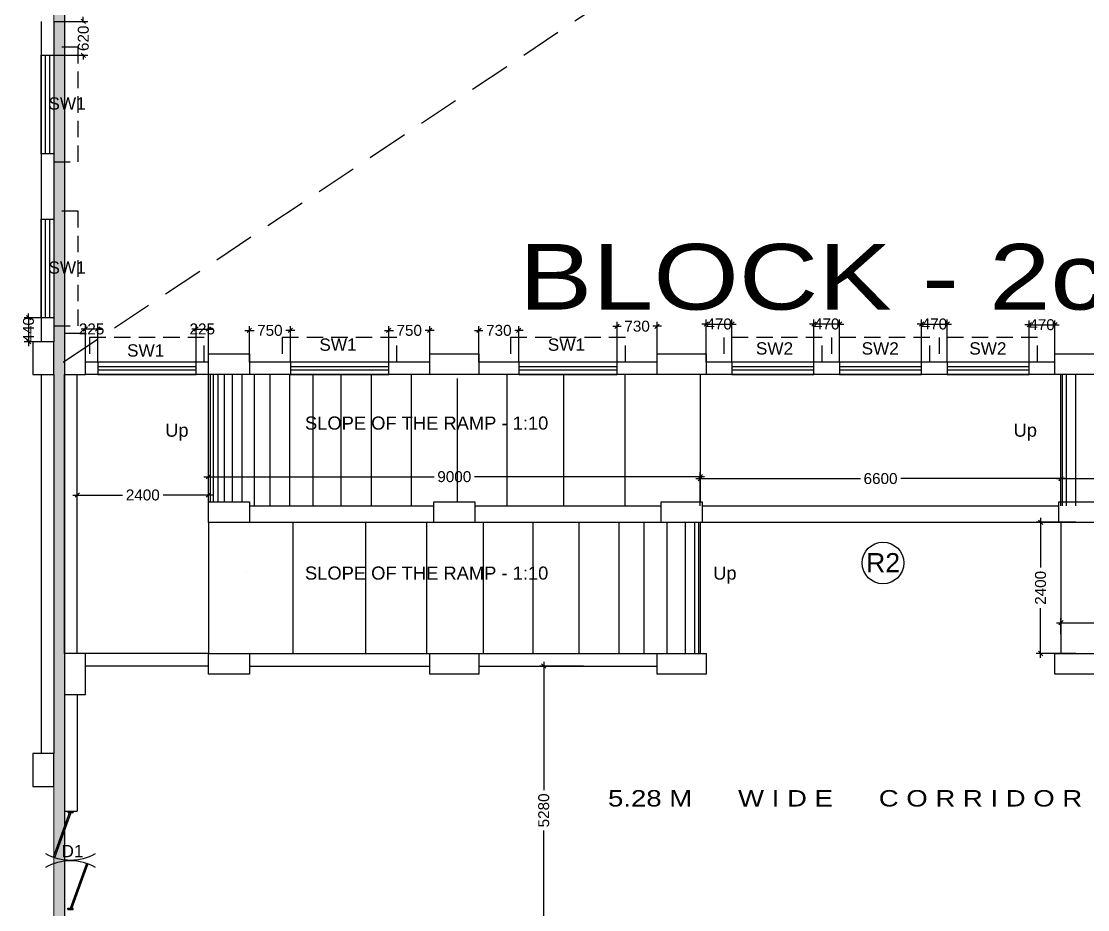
# Model space of a CAD drawing. Extents: x 7620542 to 7843793, y -6476226 to -6093835.
# Drawn here: x 7685696 to 7705209, y -6402265 to -6386020 of the extents above; entities that cross this region are included whole.
import ezdxf
from ezdxf.enums import TextEntityAlignment as Align

# ---------------------------------------------------------------- set-up
doc = ezdxf.new("R2010")
doc.units = 0
doc.header["$LTSCALE"] = 600
doc.header["$MEASUREMENT"] = 0
doc.header["$PDMODE"] = 35
for name, pattern in [('DASHED', [0.75, 0.5, -0.25]), ('HIDDEN', [0.375, 0.25, -0.125]), ('HIDDEN2', [0.1875, 0.125, -0.0625])]:
    doc.linetypes.add(name, pattern=pattern)
doc.layers.get('0').update_dxf_attribs({"linetype": 'CONTINUOUS'})
doc.layers.get('Defpoints').update_dxf_attribs({"linetype": 'CONTINUOUS'})
for name, color, linetype in [('BLOCKS-PROP', 2, 'CONTINUOUS'), ('chajja', 7, 'CONTINUOUS'), ('DOOR', 32, 'CONTINUOUS'), ('Duct', 8, 'CONTINUOUS'), ('Exp.Joint', 104, 'CONTINUOUS'), ('joinery', 7, 'CONTINUOUS'), ('LA-column', 3, 'CONTINUOUS'), ('Railing', 21, 'CONTINUOUS'), ('Stairscase', 7, 'CONTINUOUS'), ('STEPS', 7, 'CONTINUOUS'), ('T Wall', 8, 'CONTINUOUS'), ('TXT', 6, 'CONTINUOUS'), ('Walls', 7, 'CONTINUOUS'), ('WIN', 151, 'CONTINUOUS'), ('Working Dim', 5, 'CONTINUOUS')]:
    doc.layers.add(name, color=color, linetype=linetype)
doc.styles.add('ari', font='arial.ttf')
doc.styles.add('ARIAL', font='arial.ttf')
doc.dimstyles.new('int. dim', dxfattribs={"dimtxt": 450, "dimasz": 80, "dimexe": 80, "dimexo": 0, "dimgap": 70, "dimtad": 0, "dimdec": 0, "dimzin": 12, "dimdsep": 46, "dimtxsty": 'ari', "dimblk": 'OBLIQUE', "dimcen": 2, "dimdle": 80, "dimclrd": 256, "dimclre": 256, "dimclrt": 6, "dimadec": 0, "dimazin": 0, "dimtfac": 1, "dimtdec": 0, "dimtix": 1, "dimtmove": 2, "dimatfit": 3, "dimfxl": 1, "dimtolj": 1, "dimtzin": 0, "dimlwd": -1, "dimlwe": -1, "dimarcsym": 0})

# ---------------------------------------------------------------- blocks, each defined once
blk = doc.blocks.new('_Oblique')
at = {"color": 0, "linetype": 'ByBlock', "lineweight": -2}
blk.add_line((-0.5, -0.5), (0.5, 0.5), dxfattribs=at)
blk = doc.blocks.new('*D444')
at = {"layer": 'Defpoints', "color": 0, "transparency": 16777216}
for p in [(7686289, -6386020, 8), (7686289, -6386640, 0), (7686831, -6386640)]:
    blk.add_point(p, dxfattribs=at)
at = {"layer": 'Working Dim', "transparency": 16777216}
for p, q in [((7686289, -6386020), (7686911, -6386020)), ((7686831, -6386020), (7686831, -6385940)), ((7686831, -6386020), (7686831, -6386039)), ((7686289, -6386640), (7686911, -6386640)), ((7686831, -6386640), (7686831, -6386621)), ((7686831, -6386640), (7686831, -6386720))]:
    blk.add_line(p, q, dxfattribs=at)
at = {"layer": 'Working Dim', "transparency": 16777216, "xscale": 80, "yscale": 80, "zscale": 80}
for p, rotation in [((7686831, -6386020), 270), ((7686831, -6386640), 90)]:
    blk.add_blockref('_Oblique', p, dxfattribs=dict(at, rotation=rotation))
at = {"layer": 'Working Dim', "color": 6, "transparency": 16777216, "insert": (7686831, -6386330), "char_height": 200, "attachment_point": 5, "rotation": 90, "style": 'ari'}
blk.add_mtext('\\A1;620', dxfattribs=at)
blk = doc.blocks.new('*D894')
at = {"layer": 'Defpoints', "color": 0, "transparency": 16777216}
for p in [(7695256, -6397810), (7695984, -6397810, -2), (7695984, -6403090, -2)]:
    blk.add_point(p, dxfattribs=at)
at = {"layer": 'Working Dim', "transparency": 16777216}
for p, q in [((7695256, -6397730), (7695256, -6400081)), ((7695984, -6397810), (7695176, -6397810)), ((7695256, -6403170), (7695256, -6400818)), ((7695984, -6403090), (7695176, -6403090))]:
    blk.add_line(p, q, dxfattribs=at)
at = {"layer": 'Working Dim', "transparency": 16777216, "xscale": 80, "yscale": 80, "zscale": 80}
for p, rotation in [((7695256, -6397810), 90), ((7695256, -6403090), 270)]:
    blk.add_blockref('_Oblique', p, dxfattribs=dict(at, rotation=rotation))
at = {"layer": 'Working Dim', "color": 6, "transparency": 16777216, "insert": (7695256, -6400450), "char_height": 200, "attachment_point": 5, "rotation": 90, "style": 'ari'}
blk.add_mtext('\\A1;5280', dxfattribs=at)
blk = doc.blocks.new('*D896')
at = {"layer": 'Defpoints', "color": 0, "transparency": 16777216}
for p in [(7686059, -6391440, 0), (7685828, -6391880), (7686059, -6391880, 8)]:
    blk.add_point(p, dxfattribs=at)
at = {"layer": 'Working Dim', "transparency": 16777216}
for p, q in [((7685828, -6391440), (7685828, -6391360)), ((7686059, -6391440), (7685748, -6391440)), ((7685828, -6391440), (7685828, -6391880)), ((7686059, -6391880), (7685748, -6391880)), ((7685828, -6391880), (7685828, -6391960))]:
    blk.add_line(p, q, dxfattribs=at)
at = {"layer": 'Working Dim', "transparency": 16777216, "xscale": 80, "yscale": 80, "zscale": 80}
for p, rotation in [((7685828, -6391440), 270), ((7685828, -6391880), 90)]:
    blk.add_blockref('_Oblique', p, dxfattribs=dict(at, rotation=rotation))
at = {"layer": 'Working Dim', "color": 6, "transparency": 16777216, "insert": (7685828, -6391660), "char_height": 200, "attachment_point": 5, "rotation": 90, "style": 'ari'}
blk.add_mtext('\\A1;440', dxfattribs=at)
blk = doc.blocks.new('*D899')
at = {"layer": 'Defpoints', "color": 0, "transparency": 16777216}
for p in [(7704609, -6391568), (7704139, -6392250, 5), (7704609, -6392250, 1)]:
    blk.add_point(p, dxfattribs=at)
at = {"layer": 'Working Dim', "transparency": 16777216}
for p, q in [((7704139, -6392250), (7704139, -6391488)), ((7704609, -6392250), (7704609, -6391488)), ((7704139, -6391568), (7704059, -6391568)), ((7704139, -6391568), (7704609, -6391568)), ((7704609, -6391568), (7704689, -6391568))]:
    blk.add_line(p, q, dxfattribs=at)
at = {"layer": 'Working Dim', "transparency": 16777216, "xscale": 80, "yscale": 80, "zscale": 80}
blk.add_blockref('_Oblique', (7704139, -6391568), dxfattribs=at)
at = {"layer": 'Working Dim', "transparency": 16777216, "xscale": 80, "yscale": 80, "zscale": 80, "rotation": 180}
blk.add_blockref('_Oblique', (7704609, -6391568), dxfattribs=at)
at = {"layer": 'Working Dim', "color": 6, "transparency": 16777216, "insert": (7704374, -6391568), "char_height": 200, "attachment_point": 5, "style": 'ari'}
blk.add_mtext('\\A1;470', dxfattribs=at)
blk = doc.blocks.new('*D900')
at = {"layer": 'Defpoints', "color": 0, "transparency": 16777216}
for p in [(7698699, -6391555), (7698229, -6392250, 1), (7698699, -6392250, 5)]:
    blk.add_point(p, dxfattribs=at)
at = {"layer": 'Working Dim', "transparency": 16777216}
for p, q in [((7698229, -6391555), (7698149, -6391555)), ((7698229, -6392250), (7698229, -6391475)), ((7698229, -6391555), (7698699, -6391555)), ((7698699, -6392250), (7698699, -6391475)), ((7698699, -6391555), (7698779, -6391555))]:
    blk.add_line(p, q, dxfattribs=at)
at = {"layer": 'Working Dim', "transparency": 16777216, "xscale": 80, "yscale": 80, "zscale": 80}
blk.add_blockref('_Oblique', (7698229, -6391555), dxfattribs=at)
at = {"layer": 'Working Dim', "transparency": 16777216, "xscale": 80, "yscale": 80, "zscale": 80, "rotation": 180}
blk.add_blockref('_Oblique', (7698699, -6391555), dxfattribs=at)
at = {"layer": 'Working Dim', "color": 6, "transparency": 16777216, "insert": (7698464, -6391555), "char_height": 200, "attachment_point": 5, "style": 'ari'}
blk.add_mtext('\\A1;470', dxfattribs=at)
blk = doc.blocks.new('*D901')
at = {"layer": 'Defpoints', "color": 0, "transparency": 16777216}
for p in [(7697329, -6391595), (7696599, -6392250, 5), (7697329, -6392250, 1)]:
    blk.add_point(p, dxfattribs=at)
at = {"layer": 'Working Dim', "transparency": 16777216}
for p, q in [((7696599, -6392250), (7696599, -6391515)), ((7697329, -6392250), (7697329, -6391515)), ((7696519, -6391595), (7696674, -6391595)), ((7697409, -6391595), (7697254, -6391595))]:
    blk.add_line(p, q, dxfattribs=at)
at = {"layer": 'Working Dim', "transparency": 16777216, "xscale": 80, "yscale": 80, "zscale": 80, "rotation": 180}
blk.add_blockref('_Oblique', (7696599, -6391595), dxfattribs=at)
at = {"layer": 'Working Dim', "transparency": 16777216, "xscale": 80, "yscale": 80, "zscale": 80}
blk.add_blockref('_Oblique', (7697329, -6391595), dxfattribs=at)
at = {"layer": 'Working Dim', "color": 6, "transparency": 16777216, "insert": (7696964, -6391595), "char_height": 200, "attachment_point": 5, "style": 'ari'}
blk.add_mtext('\\A1;730', dxfattribs=at)
blk = doc.blocks.new('*D902')
at = {"layer": 'Defpoints', "color": 0, "transparency": 16777216}
for p in [(7693169, -6391672), (7692419, -6392250, -1), (7693169, -6392250, 1)]:
    blk.add_point(p, dxfattribs=at)
at = {"layer": 'Working Dim', "transparency": 16777216}
for p, q in [((7692339, -6391672), (7692504, -6391672)), ((7692419, -6392250), (7692419, -6391592)), ((7693249, -6391672), (7693084, -6391672)), ((7693169, -6392250), (7693169, -6391592))]:
    blk.add_line(p, q, dxfattribs=at)
at = {"layer": 'Working Dim', "transparency": 16777216, "xscale": 80, "yscale": 80, "zscale": 80, "rotation": 180}
blk.add_blockref('_Oblique', (7692419, -6391672), dxfattribs=at)
at = {"layer": 'Working Dim', "transparency": 16777216, "xscale": 80, "yscale": 80, "zscale": 80}
blk.add_blockref('_Oblique', (7693169, -6391672), dxfattribs=at)
at = {"layer": 'Working Dim', "color": 6, "transparency": 16777216, "insert": (7692794, -6391672), "char_height": 200, "attachment_point": 5, "style": 'ari'}
blk.add_mtext('\\A1;750', dxfattribs=at)
blk = doc.blocks.new('*D903')
at = {"layer": 'Defpoints', "color": 0, "transparency": 16777216}
for p in [(7689119, -6391646), (7688894, -6392250, 5), (7689119, -6392250, 5)]:
    blk.add_point(p, dxfattribs=at)
at = {"layer": 'Working Dim', "transparency": 16777216}
for p, q in [((7688894, -6391646), (7688814, -6391646)), ((7688894, -6392250), (7688894, -6391566)), ((7688894, -6391646), (7689119, -6391646)), ((7689119, -6392250), (7689119, -6391566)), ((7689119, -6391646), (7689199, -6391646))]:
    blk.add_line(p, q, dxfattribs=at)
at = {"layer": 'Working Dim', "transparency": 16777216, "xscale": 80, "yscale": 80, "zscale": 80}
blk.add_blockref('_Oblique', (7688894, -6391646), dxfattribs=at)
at = {"layer": 'Working Dim', "transparency": 16777216, "xscale": 80, "yscale": 80, "zscale": 80, "rotation": 180}
blk.add_blockref('_Oblique', (7689119, -6391646), dxfattribs=at)
at = {"layer": 'Working Dim', "color": 6, "transparency": 16777216, "insert": (7689007, -6391646), "char_height": 200, "attachment_point": 5, "style": 'ari'}
blk.add_mtext('\\A1;225', dxfattribs=at)
blk = doc.blocks.new('*D904')
at = {"layer": 'Defpoints', "color": 0, "transparency": 16777216}
for p in [(7686869, -6391646), (7686869, -6392250, 5), (7687094, -6392250, 5)]:
    blk.add_point(p, dxfattribs=at)
at = {"layer": 'Working Dim', "transparency": 16777216}
for p, q in [((7686869, -6391646), (7686789, -6391646)), ((7686869, -6392250), (7686869, -6391566)), ((7687094, -6391646), (7686869, -6391646)), ((7687094, -6392250), (7687094, -6391566)), ((7687094, -6391646), (7687174, -6391646))]:
    blk.add_line(p, q, dxfattribs=at)
at = {"layer": 'Working Dim', "transparency": 16777216, "xscale": 80, "yscale": 80, "zscale": 80}
blk.add_blockref('_Oblique', (7686869, -6391646), dxfattribs=at)
at = {"layer": 'Working Dim', "transparency": 16777216, "xscale": 80, "yscale": 80, "zscale": 80, "rotation": 180}
blk.add_blockref('_Oblique', (7687094, -6391646), dxfattribs=at)
at = {"layer": 'Working Dim', "color": 6, "transparency": 16777216, "insert": (7686982, -6391646), "char_height": 200, "attachment_point": 5, "style": 'ari'}
blk.add_mtext('\\A1;225', dxfattribs=at)
blk = doc.blocks.new('*D905')
at = {"layer": 'Defpoints', "color": 0, "transparency": 16777216}
for p in [(7689869, -6391672), (7689869, -6392250, 1), (7690619, -6392250, -1)]:
    blk.add_point(p, dxfattribs=at)
at = {"layer": 'Working Dim', "transparency": 16777216}
for p, q in [((7689789, -6391672), (7689954, -6391672)), ((7689869, -6392250), (7689869, -6391592)), ((7690699, -6391672), (7690534, -6391672)), ((7690619, -6392250), (7690619, -6391592))]:
    blk.add_line(p, q, dxfattribs=at)
at = {"layer": 'Working Dim', "transparency": 16777216, "xscale": 80, "yscale": 80, "zscale": 80, "rotation": 180}
blk.add_blockref('_Oblique', (7689869, -6391672), dxfattribs=at)
at = {"layer": 'Working Dim', "transparency": 16777216, "xscale": 80, "yscale": 80, "zscale": 80}
blk.add_blockref('_Oblique', (7690619, -6391672), dxfattribs=at)
at = {"layer": 'Working Dim', "color": 6, "transparency": 16777216, "insert": (7690244, -6391672), "char_height": 200, "attachment_point": 5, "style": 'ari'}
blk.add_mtext('\\A1;750', dxfattribs=at)
blk = doc.blocks.new('*D906')
at = {"layer": 'Defpoints', "color": 0, "transparency": 16777216}
for p in [(7694069, -6391672), (7694069, -6392250, 1), (7694799, -6392250, 5)]:
    blk.add_point(p, dxfattribs=at)
at = {"layer": 'Working Dim', "transparency": 16777216}
for p, q in [((7693989, -6391672), (7694144, -6391672)), ((7694069, -6392250), (7694069, -6391592)), ((7694879, -6391672), (7694724, -6391672)), ((7694799, -6392250), (7694799, -6391592))]:
    blk.add_line(p, q, dxfattribs=at)
at = {"layer": 'Working Dim', "transparency": 16777216, "xscale": 80, "yscale": 80, "zscale": 80, "rotation": 180}
blk.add_blockref('_Oblique', (7694069, -6391672), dxfattribs=at)
at = {"layer": 'Working Dim', "transparency": 16777216, "xscale": 80, "yscale": 80, "zscale": 80}
blk.add_blockref('_Oblique', (7694799, -6391672), dxfattribs=at)
at = {"layer": 'Working Dim', "color": 6, "transparency": 16777216, "insert": (7694434, -6391672), "char_height": 200, "attachment_point": 5, "style": 'ari'}
blk.add_mtext('\\A1;730', dxfattribs=at)
blk = doc.blocks.new('*D907')
at = {"layer": 'Defpoints', "color": 0, "transparency": 16777216}
for p in [(7700199, -6391555), (7700199, -6392250, 5), (7700669, -6392250, 1)]:
    blk.add_point(p, dxfattribs=at)
at = {"layer": 'Working Dim', "transparency": 16777216}
for p, q in [((7700199, -6391555), (7700119, -6391555)), ((7700199, -6392250), (7700199, -6391475)), ((7700669, -6391555), (7700199, -6391555)), ((7700669, -6392250), (7700669, -6391475)), ((7700669, -6391555), (7700749, -6391555))]:
    blk.add_line(p, q, dxfattribs=at)
at = {"layer": 'Working Dim', "transparency": 16777216, "xscale": 80, "yscale": 80, "zscale": 80}
blk.add_blockref('_Oblique', (7700199, -6391555), dxfattribs=at)
at = {"layer": 'Working Dim', "transparency": 16777216, "xscale": 80, "yscale": 80, "zscale": 80, "rotation": 180}
blk.add_blockref('_Oblique', (7700669, -6391555), dxfattribs=at)
at = {"layer": 'Working Dim', "color": 6, "transparency": 16777216, "insert": (7700434, -6391555), "char_height": 200, "attachment_point": 5, "style": 'ari'}
blk.add_mtext('\\A1;470', dxfattribs=at)
blk = doc.blocks.new('*D908')
at = {"layer": 'Defpoints', "color": 0, "transparency": 16777216}
for p in [(7702639, -6391555), (7702169, -6392250, 1), (7702639, -6392250, 5)]:
    blk.add_point(p, dxfattribs=at)
at = {"layer": 'Working Dim', "transparency": 16777216}
for p, q in [((7702169, -6391555), (7702089, -6391555)), ((7702169, -6392250), (7702169, -6391475)), ((7702169, -6391555), (7702639, -6391555)), ((7702639, -6392250), (7702639, -6391475)), ((7702639, -6391555), (7702719, -6391555))]:
    blk.add_line(p, q, dxfattribs=at)
at = {"layer": 'Working Dim', "transparency": 16777216, "xscale": 80, "yscale": 80, "zscale": 80}
blk.add_blockref('_Oblique', (7702169, -6391555), dxfattribs=at)
at = {"layer": 'Working Dim', "transparency": 16777216, "xscale": 80, "yscale": 80, "zscale": 80, "rotation": 180}
blk.add_blockref('_Oblique', (7702639, -6391555), dxfattribs=at)
at = {"layer": 'Working Dim', "color": 6, "transparency": 16777216, "insert": (7702404, -6391555), "char_height": 200, "attachment_point": 5, "style": 'ari'}
blk.add_mtext('\\A1;470', dxfattribs=at)
blk = doc.blocks.new('*D913')
at = {"layer": 'Defpoints', "color": 0, "transparency": 16777216}
for p in [(7704719, -6394382), (7698119, -6394880, -5), (7704719, -6394880, -5)]:
    blk.add_point(p, dxfattribs=at)
at = {"layer": 'Working Dim', "transparency": 16777216}
for p, q in [((7698039, -6394382), (7701050, -6394382)), ((7698119, -6394880), (7698119, -6394302)), ((7704799, -6394382), (7701788, -6394382)), ((7704719, -6394880), (7704719, -6394302))]:
    blk.add_line(p, q, dxfattribs=at)
at = {"layer": 'Working Dim', "transparency": 16777216, "xscale": 80, "yscale": 80, "zscale": 80, "rotation": 180}
blk.add_blockref('_Oblique', (7698119, -6394382), dxfattribs=at)
at = {"layer": 'Working Dim', "transparency": 16777216, "xscale": 80, "yscale": 80, "zscale": 80}
blk.add_blockref('_Oblique', (7704719, -6394382), dxfattribs=at)
at = {"layer": 'Working Dim', "color": 6, "transparency": 16777216, "insert": (7701419, -6394382), "char_height": 200, "attachment_point": 5, "style": 'ari'}
blk.add_mtext('\\A1;6600', dxfattribs=at)
blk = doc.blocks.new('*D915')
at = {"layer": 'Defpoints', "color": 0, "transparency": 16777216}
for p in [(7689119, -6394347), (7689119, -6394880, -5), (7698119, -6394880, -5)]:
    blk.add_point(p, dxfattribs=at)
at = {"layer": 'Working Dim', "transparency": 16777216}
for p, q in [((7689119, -6394880), (7689119, -6394267)), ((7698119, -6394880), (7698119, -6394267)), ((7689039, -6394347), (7693251, -6394347)), ((7698199, -6394347), (7693987, -6394347))]:
    blk.add_line(p, q, dxfattribs=at)
at = {"layer": 'Working Dim', "transparency": 16777216, "xscale": 80, "yscale": 80, "zscale": 80, "rotation": 180}
blk.add_blockref('_Oblique', (7689119, -6394347), dxfattribs=at)
at = {"layer": 'Working Dim', "transparency": 16777216, "xscale": 80, "yscale": 80, "zscale": 80}
blk.add_blockref('_Oblique', (7698119, -6394347), dxfattribs=at)
at = {"layer": 'Working Dim', "color": 6, "transparency": 16777216, "insert": (7693619, -6394347), "char_height": 200, "attachment_point": 5, "style": 'ari'}
blk.add_mtext('\\A1;9000', dxfattribs=at)
blk = doc.blocks.new('*D916')
at = {"layer": 'Defpoints', "color": 0, "transparency": 16777216}
for p in [(7686719, -6394682), (7686719, -6394880, -7), (7689119, -6394880, -5)]:
    blk.add_point(p, dxfattribs=at)
at = {"layer": 'Working Dim', "transparency": 16777216}
for p, q in [((7686719, -6394880), (7686719, -6394602)), ((7689119, -6394880), (7689119, -6394602)), ((7686639, -6394682), (7687549, -6394682)), ((7689199, -6394682), (7688289, -6394682))]:
    blk.add_line(p, q, dxfattribs=at)
at = {"layer": 'Working Dim', "transparency": 16777216, "xscale": 80, "yscale": 80, "zscale": 80, "rotation": 180}
blk.add_blockref('_Oblique', (7686719, -6394682), dxfattribs=at)
at = {"layer": 'Working Dim', "transparency": 16777216, "xscale": 80, "yscale": 80, "zscale": 80}
blk.add_blockref('_Oblique', (7689119, -6394682), dxfattribs=at)
at = {"layer": 'Working Dim', "color": 6, "transparency": 16777216, "insert": (7687919, -6394682), "char_height": 200, "attachment_point": 5, "style": 'ari'}
blk.add_mtext('\\A1;2400', dxfattribs=at)
blk = doc.blocks.new('*D917')
at = {"layer": 'Defpoints', "color": 0, "transparency": 16777216}
for p in [(7704719, -6394382, 0), (7713719, -6394382, 5), (7713719, -6394382)]:
    blk.add_point(p, dxfattribs=at)
at = {"layer": 'Working Dim', "transparency": 16777216}
for p, q in [((7704639, -6394382), (7708851, -6394382)), ((7704719, -6394382), (7704719, -6394302)), ((7713799, -6394382), (7709587, -6394382)), ((7713719, -6394382), (7713719, -6394302))]:
    blk.add_line(p, q, dxfattribs=at)
at = {"layer": 'Working Dim', "transparency": 16777216, "xscale": 80, "yscale": 80, "zscale": 80, "rotation": 180}
blk.add_blockref('_Oblique', (7704719, -6394382), dxfattribs=at)
at = {"layer": 'Working Dim', "transparency": 16777216, "xscale": 80, "yscale": 80, "zscale": 80}
blk.add_blockref('_Oblique', (7713719, -6394382), dxfattribs=at)
at = {"layer": 'Working Dim', "color": 6, "transparency": 16777216, "insert": (7709219, -6394382), "char_height": 200, "attachment_point": 5, "style": 'ari'}
blk.add_mtext('\\A1;9000', dxfattribs=at)
blk = doc.blocks.new('*D918')
at = {"layer": 'Defpoints', "color": 0, "transparency": 16777216}
for p in [(7713719, -6397017), (7704719, -6397228, 5), (7713719, -6397228, 5)]:
    blk.add_point(p, dxfattribs=at)
at = {"layer": 'Working Dim', "transparency": 16777216}
for p, q in [((7704639, -6397017), (7708851, -6397017)), ((7704719, -6397228), (7704719, -6396937)), ((7713799, -6397017), (7709587, -6397017)), ((7713719, -6397228), (7713719, -6396937))]:
    blk.add_line(p, q, dxfattribs=at)
at = {"layer": 'Working Dim', "transparency": 16777216, "xscale": 80, "yscale": 80, "zscale": 80, "rotation": 180}
blk.add_blockref('_Oblique', (7704719, -6397017), dxfattribs=at)
at = {"layer": 'Working Dim', "transparency": 16777216, "xscale": 80, "yscale": 80, "zscale": 80}
blk.add_blockref('_Oblique', (7713719, -6397017), dxfattribs=at)
at = {"layer": 'Working Dim', "color": 6, "transparency": 16777216, "insert": (7709219, -6397017), "char_height": 200, "attachment_point": 5, "style": 'ari'}
blk.add_mtext('\\A1;9000', dxfattribs=at)
blk = doc.blocks.new('*D919')
at = {"layer": 'Defpoints', "color": 0, "transparency": 16777216}
for p in [(7704347, -6395180), (7704992, -6395180, 5), (7704992, -6397580, 5)]:
    blk.add_point(p, dxfattribs=at)
at = {"layer": 'Working Dim', "transparency": 16777216}
for p, q in [((7704992, -6395180), (7704267, -6395180)), ((7704347, -6395100), (7704347, -6396010)), ((7704347, -6397660), (7704347, -6396750)), ((7704992, -6397580), (7704267, -6397580))]:
    blk.add_line(p, q, dxfattribs=at)
at = {"layer": 'Working Dim', "transparency": 16777216, "xscale": 80, "yscale": 80, "zscale": 80}
for p, rotation in [((7704347, -6395180), 90), ((7704347, -6397580), 270)]:
    blk.add_blockref('_Oblique', p, dxfattribs=dict(at, rotation=rotation))
at = {"layer": 'Working Dim', "color": 6, "transparency": 16777216, "insert": (7704347, -6396380), "char_height": 200, "attachment_point": 5, "rotation": 90, "style": 'ari'}
blk.add_mtext('\\A1;2400', dxfattribs=at)
blk = doc.blocks.new('Z$W@#5624')
at = {"layer": 'DOOR'}
for p, q in [((19, 470), (840, 769)), ((28, 446), (849, 745)), ((188, 518), (680, 697)), ((676, 709), (685, 685)), ((0, 400), (0, 499)), ((0, 499), (25, 499)), ((0, 400), (25, 400)), ((19, 470), (28, 446)), ((25, 400), (25, 499)), ((183, 529), (192, 506)), ((1770, 453), (949, 154)), ((1779, 429), (957, 130)), ((1614, 369), (1606, 393)), ((1779, 429), (1770, 453)), ((1798, 499), (1773, 499)), ((1773, 400), (1773, 499)), ((1798, 400), (1773, 400)), ((1798, 400), (1798, 499)), ((1113, 214), (1122, 190)), ((1610, 381), (1117, 202))]:
    blk.add_line(p, q, dxfattribs=at)
at = {"layer": 'DOOR', "color": 145}
for centre, start_param, end_param in [((0, 449), 2.617994, 3.665191), ((1798, 449), -0.523599, 0.523599)]:
    blk.add_ellipse(centre, major_axis=(-899, 0), ratio=1, start_param=start_param, end_param=end_param, dxfattribs=at)

msp = doc.modelspace()

# ---------------------------------------------------------------- hatches: boundary and pattern name
at = {"layer": 'Exp.Joint', "linetype": 'HIDDEN'}
msp.add_hatch(color=256, dxfattribs=at).paths.add_polyline_path([(7686489.139, -6334860.673), (7686289.139, -6334860.673), (7686289.139, -6455862.509), (7686489.139, -6455862.509)])

# ---------------------------------------------------------------- linework, layer by layer
msp.add_circle((7701463.737, -6395924.715, -0.352), 381.426)
at = {"layer": 'chajja', "color": 7, "linetype": 'DASHED'}
for points, elevation in [([(7686289.144, -6388589.889), (7686739.144, -6388589.889), (7686739.144, -6386489.889), (7686289.144, -6386489.889)], -14.83), ([(7686289.144, -6391589.75), (7686739.144, -6391589.75), (7686739.144, -6389489.75), (7686289.144, -6389489.75)], -14.83), ([(7689044.099, -6392249.635), (7689044.099, -6391799.635), (7686944.099, -6391799.635), (7686944.099, -6392249.635)], -12.441), ([(7692569.011, -6392249.621), (7692569.011, -6391799.621), (7690469.011, -6391799.621), (7690469.011, -6392249.621)], -12.441), ([(7696749.055, -6392249.621), (7696749.055, -6391799.621), (7694649.055, -6391799.621), (7694649.055, -6392249.621)], -12.441), ([(7700349.055, -6392249.621), (7700349.055, -6391799.621), (7698549.055, -6391799.621), (7698549.055, -6392249.621)], -12.441), ([(7702319.144, -6392249.654), (7702319.144, -6391799.654), (7700519.144, -6391799.654), (7700519.144, -6392249.654)], -12.441), ([(7704289.053, -6392249.636), (7704289.053, -6391799.636), (7702489.053, -6391799.636), (7702489.053, -6392249.636)], -12.441)]:
    msp.add_lwpolyline(points, dxfattribs=dict(at, elevation=elevation))
at = {"layer": 'Duct', "color": 8, "linetype": 'HIDDEN2', "ltscale": 10}
msp.add_line((7686463.839, -6392249.621, -14.83), (7715969.144, -6372594.99, -14.83), dxfattribs=at)
at = {"layer": 'Exp.Joint', "linetype": 'HIDDEN', "const_width": 20, "elevation": -9.884}
msp.add_lwpolyline([(7686489.139, -6334860.673), (7686289.139, -6334860.673), (7686289.139, -6455862.509), (7686489.139, -6455862.509)], close=True, dxfattribs=at)
at = {"layer": 'LA-column', "color": 2}
for points, elevation in [([(7686869.144, -6391729.676), (7686489.144, -6391729.676), (7686489.144, -6392479.676), (7686869.144, -6392479.676)], -12.441), ([(7686289.144, -6392479.676), (7686289.144, -6391879.676), (7685909.144, -6391879.676), (7685909.144, -6392479.676)], -12.441), ([(7689869.145, -6392099.676), (7689869.145, -6392479.676), (7689119.145, -6392479.676), (7689119.145, -6392099.676)], -14.639), ([(7694069.145, -6392099.635), (7694069.145, -6392479.635), (7693169.145, -6392479.635), (7693169.145, -6392099.635)], -9.756), ([(7698229.145, -6392099.635), (7698229.145, -6392479.635), (7697329.145, -6392479.635), (7697329.145, -6392099.635)], -9.756), ([(7705509.143, -6392099.635), (7705509.143, -6392479.635), (7704609.143, -6392479.635), (7704609.143, -6392099.635)], -9.756), ([(7689869.145, -6394804.676), (7689869.145, -6395184.676), (7689119.145, -6395184.676), (7689119.145, -6394804.676)], -14.639), ([(7693994.145, -6394804.676), (7693994.145, -6395184.676), (7693244.145, -6395184.676), (7693244.145, -6394804.676)], -12.441), ([(7698154.144, -6394804.676), (7698154.144, -6395184.676), (7697404.144, -6395184.676), (7697404.144, -6394804.676)], -12.441), ([(7705434.143, -6394804.676), (7705434.143, -6395184.676), (7704684.143, -6395184.676), (7704684.143, -6394804.676)], -12.441), ([(7686869.144, -6397579.635), (7686489.144, -6397579.635), (7686489.144, -6398329.635), (7686869.144, -6398329.635)], -9.756), ([(7689869.145, -6397579.676), (7689869.145, -6397959.676), (7689119.145, -6397959.676), (7689119.145, -6397579.676)], -13.608), ([(7694069.145, -6397579.635), (7694069.145, -6397959.635), (7693169.145, -6397959.635), (7693169.145, -6397579.635)], -8.725), ([(7698229.145, -6397579.635), (7698229.145, -6397959.635), (7697329.145, -6397959.635), (7697329.145, -6397579.635)], -8.725), ([(7705509.143, -6397579.635), (7705509.143, -6397959.635), (7704609.143, -6397959.635), (7704609.143, -6397579.635)], -8.725), ([(7686289.144, -6400009.676), (7686289.144, -6399409.676), (7685909.144, -6399409.676), (7685909.144, -6400009.676)], -14.49)]:
    msp.add_lwpolyline(points, close=True, dxfattribs=dict(at, elevation=elevation))
at = {"layer": 'Railing'}
for p, q in [((7689869.145, -6394879.66, -7.31), (7693244.145, -6394879.668, -5.111)), ((7693994.145, -6394879.668, -5.111), (7697404.145, -6394879.676, -13.97)), ((7689869.145, -6395179.66, -7.31), (7693244.145, -6395179.668, -5.111)), ((7693994.145, -6395179.668, -5.111), (7697404.144, -6395179.676, -13.97)), ((7689119.051, -6397579.659, -7.31), (7686869.144, -6397579.659, -7.31)), ((7689869.145, -6397579.66, -15.138), (7693169.145, -6397579.679, -10.254)), ((7694069.145, -6397579.679, -10.254), (7697329.145, -6397579.654, -10.254)), ((7689119.051, -6397809.659, -7.31), (7686869.144, -6397809.659, -7.31)), ((7689869.145, -6397809.66, -15.138), (7693169.145, -6397809.679, -10.254)), ((7694069.145, -6397809.679, -10.254), (7697329.145, -6397809.654, -10.254))]:
    msp.add_line(p, q, dxfattribs=at)
at = {"layer": 'Stairscase'}
for p, q in [((7689119.056, -6394879.659, -7.367), (7689119.057, -6392479.659, -7.367)), ((7698119.056, -6392479.651, -7.367), (7698119.055, -6394799.657, -7.367)), ((7704718.899, -6394879.07, -7.31), (7704719.214, -6392479.056, -7.31)), ((7689119.055, -6395179.659, -7.367), (7689119.055, -6397579.659, -7.367)), ((7698119.055, -6395179.662, -7.367), (7698119.055, -6397579.662, -7.367)), ((7704719.052, -6395179.659, -7.367), (7704719.051, -6397579.659, -7.367))]:
    msp.add_line(p, q, dxfattribs=at)
at = {"layer": 'Stairscase', "color": 8}
for p, q in [((7689157.769, -6394799.659, -7.367), (7689157.769, -6392479.66, -7.367)), ((7689210.736, -6394799.659, -7.367), (7689210.736, -6392479.66, -7.367)), ((7689297.407, -6394799.659, -7.367), (7689297.408, -6392479.66, -7.367)), ((7689412.97, -6394799.659, -7.367), (7689412.971, -6392479.66, -7.367)), ((7689562.073, -6394799.659, -7.367), (7689562.073, -6392479.66, -7.367)), ((7689737.188, -6394799.659, -7.367), (7689737.189, -6392479.66, -7.367)), ((7689961.793, -6394879.66, -7.367), (7689961.793, -6392479.66, -7.367)), ((7690252.425, -6394879.66, -7.367), (7690252.426, -6392479.66, -7.367)), ((7690606.701, -6394879.66, -7.367), (7690606.702, -6392479.66, -7.367)), ((7691037.993, -6394879.661, -7.367), (7691037.994, -6392479.661, -7.367)), ((7691546.302, -6394879.661, -7.367), (7691546.303, -6392479.661, -7.367)), ((7692106.693, -6394879.661, -7.367), (7692106.694, -6392479.661, -7.367)), ((7692838.314, -6394879.662, -7.367), (7692838.315, -6392479.662, -7.367)), ((7694588.905, -6394879.663, -7.367), (7694588.905, -6392479.663, -7.367)), ((7695625.033, -6394879.663, -7.367), (7695625.033, -6392479.663, -7.367)), ((7696745.227, -6394879.664, -7.367), (7696745.227, -6392479.664, -7.367)), ((7704748.508, -6394879.082, -7.31), (7704748.824, -6392479.082, -7.31)), ((7704823.618, -6394879.092, -7.31), (7704823.934, -6392479.092, -7.31)), ((7704992.151, -6394879.115, -7.31), (7704992.467, -6392479.115, -7.31)), ((7693678.901, -6394799.66, -7.367), (7693678.901, -6392549.662, -7.367)), ((7690666.593, -6395179.66, -7.367), (7690666.592, -6397579.66, -7.367)), ((7691992.884, -6395179.661, -7.367), (7691992.884, -6397579.661, -7.367)), ((7693113.078, -6395179.662, -7.367), (7693113.078, -6397579.662, -7.367)), ((7694149.206, -6395179.662, -7.367), (7694149.206, -6397579.662, -7.367)), ((7695059.21, -6395179.663, -7.367), (7695059.21, -6397579.656, -9.02)), ((7695899.797, -6395179.663, -7.367), (7695899.796, -6397579.663, -7.367)), ((7696631.418, -6395179.664, -7.367), (7696631.417, -6397579.664, -7.367)), ((7697084.338, -6395179.656, -7.31), (7697084.337, -6397579.656, -7.31)), ((7697505.491, -6395179.641, -7.367), (7697505.49, -6397579.641, -7.367)), ((7697845.803, -6395179.639, -7.367), (7697845.802, -6397579.639, -7.367)), ((7698014.336, -6395179.639, -7.367), (7698014.335, -6397579.639, -7.367)), ((7698089.446, -6395179.64, -7.367), (7698089.445, -6397579.64, -7.367))]:
    msp.add_line(p, q, dxfattribs=at)
at = {"layer": 'Stairscase', "color": 7, "const_width": 0.0214, "elevation": -7.367}
for points in [[(7688810.663, -6393672.983), (7699135.161, -6393672.99), (7698825.009, -6393227.243), (7698672.379, -6393397.073), (7699135.161, -6393672.99), (7698825.009, -6394107.746), (7698672.379, -6393937.996), (7699135.161, -6393672.99)], [(7704336.518, -6393672.99), (7713235.161, -6393672.997), (7712925.009, -6393227.25), (7712772.379, -6393397.08), (7713235.161, -6393672.997), (7712925.009, -6394107.754), (7712772.379, -6393938.004), (7713235.161, -6393672.997)], [(7698581.299, -6396386.342), (7689602.95, -6396386.335), (7689913.102, -6396832.082), (7690065.732, -6396662.252), (7689602.95, -6396386.335), (7689913.102, -6395951.578), (7690065.732, -6396121.328), (7689602.95, -6396386.335)]]:
    msp.add_lwpolyline(points, dxfattribs=at)
at = {"layer": 'T Wall', "color": 6}
for p, q in [((7698154.145, -6394879.664, -7.366), (7704684.143, -6394879.648, -7.293)), ((7698119.055, -6395179.665, -7.367), (7704719.053, -6395179.648, -7.293))]:
    msp.add_line(p, q, dxfattribs=at)
at = {"layer": 'Walls', "linetype": 'Continuous'}
for p, q in [((7686059.144, -6386019.543, -14.83), (7686059.144, -6391879.676, -14.83)), ((7686289.144, -6386019.543, -14.83), (7686289.144, -6391879.676, -14.83)), ((7693169.145, -6392249.679, -12.441), (7689869.145, -6392249.66, -12.441)), ((7697329.145, -6392249.659, -12.441), (7694069.145, -6392249.679, -12.441)), ((7704609.143, -6392249.651, -12.441), (7698229.145, -6392249.658, -12.441)), ((7686059.144, -6392479.694, -12.441), (7686059.144, -6399409.694, -12.441)), ((7686289.144, -6392479.694, -12.441), (7686289.144, -6399409.694, -12.441)), ((7686489.144, -6397579.635, -12.441), (7686489.056, -6392479.676, -12.441)), ((7686719.144, -6397579.635, -12.441), (7686719.056, -6392479.676, -12.441)), ((7693169.145, -6392479.679, -12.441), (7689869.145, -6392479.66, -12.441)), ((7697329.145, -6392479.659, -12.441), (7694069.145, -6392479.679, -12.441)), ((7704609.143, -6392479.651, -12.441), (7698229.145, -6392479.658, -12.441)), ((7686489.052, -6398329.635, -12.441), (7686489.054, -6400464.734, -12.441)), ((7686719.052, -6398329.635, -12.441), (7686719.054, -6400464.734, -12.441)), ((7686489.144, -6400464.734, -12.441), (7686719.144, -6400464.734, -12.441))]:
    msp.add_line(p, q, dxfattribs=at)
at = {"layer": 'Walls'}
for p, q in [((7689119.054, -6392249.659, -12.441), (7686869.144, -6392249.521, -12.441)), ((7689119.145, -6392479.659, -12.441), (7686869.144, -6392479.659, -12.441))]:
    msp.add_line(p, q, dxfattribs=at)
at = {"layer": 'WIN', "linetype": 'Continuous'}
for points, elevation in [([(7686289.144, -6388439.889), (7686059.144, -6388439.889), (7686059.144, -6386639.889), (7686289.144, -6386639.889)], -14.83), ([(7686212.144, -6388439.889), (7686136.144, -6388439.889), (7686136.144, -6386639.889), (7686212.144, -6386639.889)], -14.83), ([(7686289.144, -6391439.75), (7686059.144, -6391439.75), (7686059.144, -6389639.75), (7686289.144, -6389639.75)], -14.83), ([(7686212.144, -6391439.75), (7686136.144, -6391439.75), (7686136.144, -6389639.75), (7686212.144, -6389639.75)], -14.83), ([(7687094.099, -6392249.659), (7687094.099, -6392479.659), (7688894.099, -6392479.659), (7688894.099, -6392249.659)], -12.441), ([(7687094.099, -6392335.11), (7687094.099, -6392394.208), (7688894.099, -6392394.208), (7688894.099, -6392335.11)], -12.441), ([(7690619.011, -6392249.669), (7690619.011, -6392479.669), (7692419.011, -6392479.669), (7692419.011, -6392249.669)], -12.441), ([(7690619.011, -6392335.12), (7690619.011, -6392394.219), (7692419.011, -6392394.219), (7692419.011, -6392335.12)], -12.441), ([(7694799.055, -6392249.669), (7694799.055, -6392479.669), (7696599.055, -6392479.669), (7696599.055, -6392249.669)], -12.441), ([(7694799.055, -6392335.12), (7694799.055, -6392394.218), (7696599.055, -6392394.218), (7696599.055, -6392335.12)], -12.441), ([(7698699.055, -6392249.637), (7698699.055, -6392479.637), (7700199.055, -6392479.637), (7700199.055, -6392249.637)], -12.441), ([(7698699.055, -6392335.088), (7698699.055, -6392394.187), (7700199.055, -6392394.187), (7700199.055, -6392335.088)], -12.441), ([(7700669.144, -6392249.654), (7700669.144, -6392479.654), (7702169.144, -6392479.654), (7702169.144, -6392249.654)], -12.441), ([(7700669.144, -6392335.105), (7700669.144, -6392394.204), (7702169.144, -6392394.204), (7702169.144, -6392335.105)], -12.441), ([(7702639.053, -6392249.636), (7702639.053, -6392479.636), (7704139.053, -6392479.636), (7704139.053, -6392249.636)], -12.441), ([(7702639.053, -6392335.086), (7702639.053, -6392394.185), (7704139.053, -6392394.185), (7704139.053, -6392335.086)], -12.441)]:
    msp.add_lwpolyline(points, close=True, dxfattribs=dict(at, elevation=elevation))

# ---------------------------------------------------------------- block references
at = {"layer": 'DOOR', "linetype": 'Continuous', "xscale": -1.001247152686119, "yscale": 1.001247152686119, "zscale": 1.001247151760859, "rotation": 270}
msp.add_blockref('Z$W@#5624', (7686147.89, -6402264.586, -9.884), dxfattribs=at)

# ---------------------------------------------------------------- texts
at = {"layer": 'BLOCKS-PROP', "color": 10, "style": 'ARIAL', "width": 1.2}
msp.add_text('BLOCK - 2c (4)', height=1200, dxfattribs=at).set_placement((7701675.765, -6391290.729, -17.522), align=Align.CENTER)
at = {"layer": 'joinery', "style": 'ari'}
for s, p in [('SW1', (7686533.367, -6387634.77, -14.83)), ('SW1', (7686533.367, -6390634.631, -14.83)), ('SW1', (7687971.761, -6392150.953, -10.617)), ('SW1', (7691490.487, -6392044.48, -15.381)), ('SW1', (7695670.53, -6392044.479, -8.963)), ('SW2', (7699478.458, -6392113.434, -9.02)), ('SW2', (7701412.697, -6392113.452, -12.939)), ('SW2', (7703382.607, -6392113.434, -9.02)), ('D1', (7686632.599, -6401306.397, -9.884))]:
    msp.add_text(s, height=225, dxfattribs=at).set_placement(p, align=Align.CENTER)
at = {"layer": 'Stairscase', "color": 7, "style": 'ARIAL'}
for s, p in [('SLOPE OF THE RAMP - 1:10', (7693113.078, -6393486.116, -7.367)), ('Up', (7688541.871, -6393616.024, -7.367)), ('Up', (7704067.727, -6393616.032, -7.367)), ('SLOPE OF THE RAMP - 1:10', (7693113.078, -6396229.388, -7.367)), ('Up', (7698570.233, -6396229.39, -7.367))]:
    msp.add_text(s, height=240, rotation=359.999968, dxfattribs=at).set_placement(p, align=Align.CENTER)
at = {"layer": 'STEPS', "color": 6, "style": 'ARIAL'}
msp.add_text('R2', height=350, dxfattribs=at).set_placement((7701464.954, -6396093.955, -0.352), align=Align.CENTER)
at = {"layer": 'TXT', "color": 7, "style": 'ARIAL', "width": 1.2}
msp.add_text('5.28 M      W I D E      C O R R I D O R', height=300.52174, dxfattribs=at).set_placement((7700770.612, -6400378.278, -10.352), align=Align.CENTER)

# ---------------------------------------------------------------- dimensions: what is measured, and where the dimension line sits
at = {"layer": 'Working Dim'}
for base, p1, p2, angle, picture, middle in [((7686831.381, -6386639.889, -14.83), (7686289.144, -6386019.543, -7.31), (7686289.144, -6386639.889, -14.488), 90, '*D444', (7686831.381, -6386329.716, -14.83)), ((7685827.615, -6391879.694, -12.441), (7686059.144, -6391439.768, -12.098), (7686059.144, -6391879.694, -4.92), 90, '*D896', (7685827.615, -6391659.731, -12.441)), ((7686869.054, -6391645.946, -12.384), (7687094.099, -6392249.645, -7.31), (7686869.054, -6392249.669, -7.215), 180, '*D904', (7686981.576, -6391645.946, -12.384)), ((7689869.145, -6391671.813, -12.441), (7690619.011, -6392249.675, -13.727), (7689869.145, -6392249.679, -11.503), 180, '*D905', (7690244.078, -6391671.813, -12.441)), ((7694069.145, -6391671.813, -12.441), (7694799.055, -6392249.669, -7.31), (7694069.145, -6392249.679, -11.286), 180, '*D906', (7694434.1, -6391671.813, -12.441)), ((7700199.055, -6391554.9, -12.441), (7700669.144, -6392249.658, -11.286), (7700199.055, -6392249.637, -7.367), 180, '*D907', (7700434.099, -6391554.9, -12.441)), ((7689119.058, -6394347.017, -1.934), (7698119.055, -6394879.651, -7.367), (7689119.058, -6394879.646, -7.367), 180, '*D915', (7693619.057, -6394347.017, -1.934)), ((7686719.059, -6394681.691, -1.934), (7689119.058, -6394879.646, -7.367), (7686719.059, -6394879.645, -9.02), 180, '*D916', (7687919.058, -6394681.691, -1.934)), ((7704347.29, -6395179.639, -12.441), (7704992.306, -6397579.639, -7.367), (7704992.306, -6395179.639, -7.367), 90, '*D919', (7704347.29, -6396379.639, -12.441)), ((7695255.883, -6397809.656, -7.31), (7695984.081, -6403089.744, -9.02), (7695984.078, -6397809.656, -9.02), 90, '*D894', (7695255.883, -6400449.7, -7.31))]:
    dim = msp.add_linear_dim(base=base, p1=p1, p2=p2, angle=angle, dimstyle='int. dim', override={"dimtxt": 200}, dxfattribs=at)
    dim.commit()
    dim.dimension.update_dxf_attribs({"geometry": picture, "text_midpoint": middle})
for base, p1, p2, picture, middle in [((7689119.145, -6391645.946, -12.384), (7688894.099, -6392249.645, -7.31), (7689119.145, -6392249.669, -7.215), '*D903', (7689006.622, -6391645.946, -12.384)), ((7693169.145, -6391671.813, -12.441), (7692419.011, -6392249.675, -13.727), (7693169.145, -6392249.679, -11.286), '*D902', (7692794.078, -6391671.813, -12.441)), ((7697329.145, -6391595.226, -12.441), (7696599.055, -6392249.669, -7.31), (7697329.145, -6392249.659, -11.286), '*D901', (7696964.1, -6391595.226, -12.441)), ((7698699.055, -6391554.9, -12.441), (7698229.145, -6392249.658, -11.286), (7698699.055, -6392249.637, -7.367), '*D900', (7698464.1, -6391554.9, -12.441)), ((7702639.233, -6391554.9, -12.441), (7702169.144, -6392249.658, -11.286), (7702639.233, -6392249.637, -7.367), '*D908', (7702404.188, -6391554.9, -12.441)), ((7704609.143, -6391568.307, -12.441), (7704139.053, -6392249.651, -7.367), (7704609.143, -6392249.651, -11.286), '*D899', (7704374.098, -6391568.307, -12.441)), ((7704719.053, -6394381.702, -1.934), (7698119.055, -6394879.665, -7.423), (7704719.053, -6394879.649, -7.35), '*D913', (7701419.054, -6394381.702, -1.934)), ((7713719.056, -6394381.691, -7.31), (7704719.053, -6394381.702, -7.4), (7713719.056, -6394381.691, -1.934), '*D917', (7709219.054, -6394381.691, -7.31)), ((7713719.054, -6397016.826, -12.441), (7704719.054, -6397228.176, -7.367), (7713719.054, -6397228.173, -7.367), '*D918', (7709219.054, -6397016.826, -12.441))]:
    dim = msp.add_linear_dim(base=base, p1=p1, p2=p2, dimstyle='int. dim', override={"dimtxt": 200}, dxfattribs=at)
    dim.commit()
    dim.dimension.update_dxf_attribs({"geometry": picture, "text_midpoint": middle})

doc.saveas('drawing.dxf')
